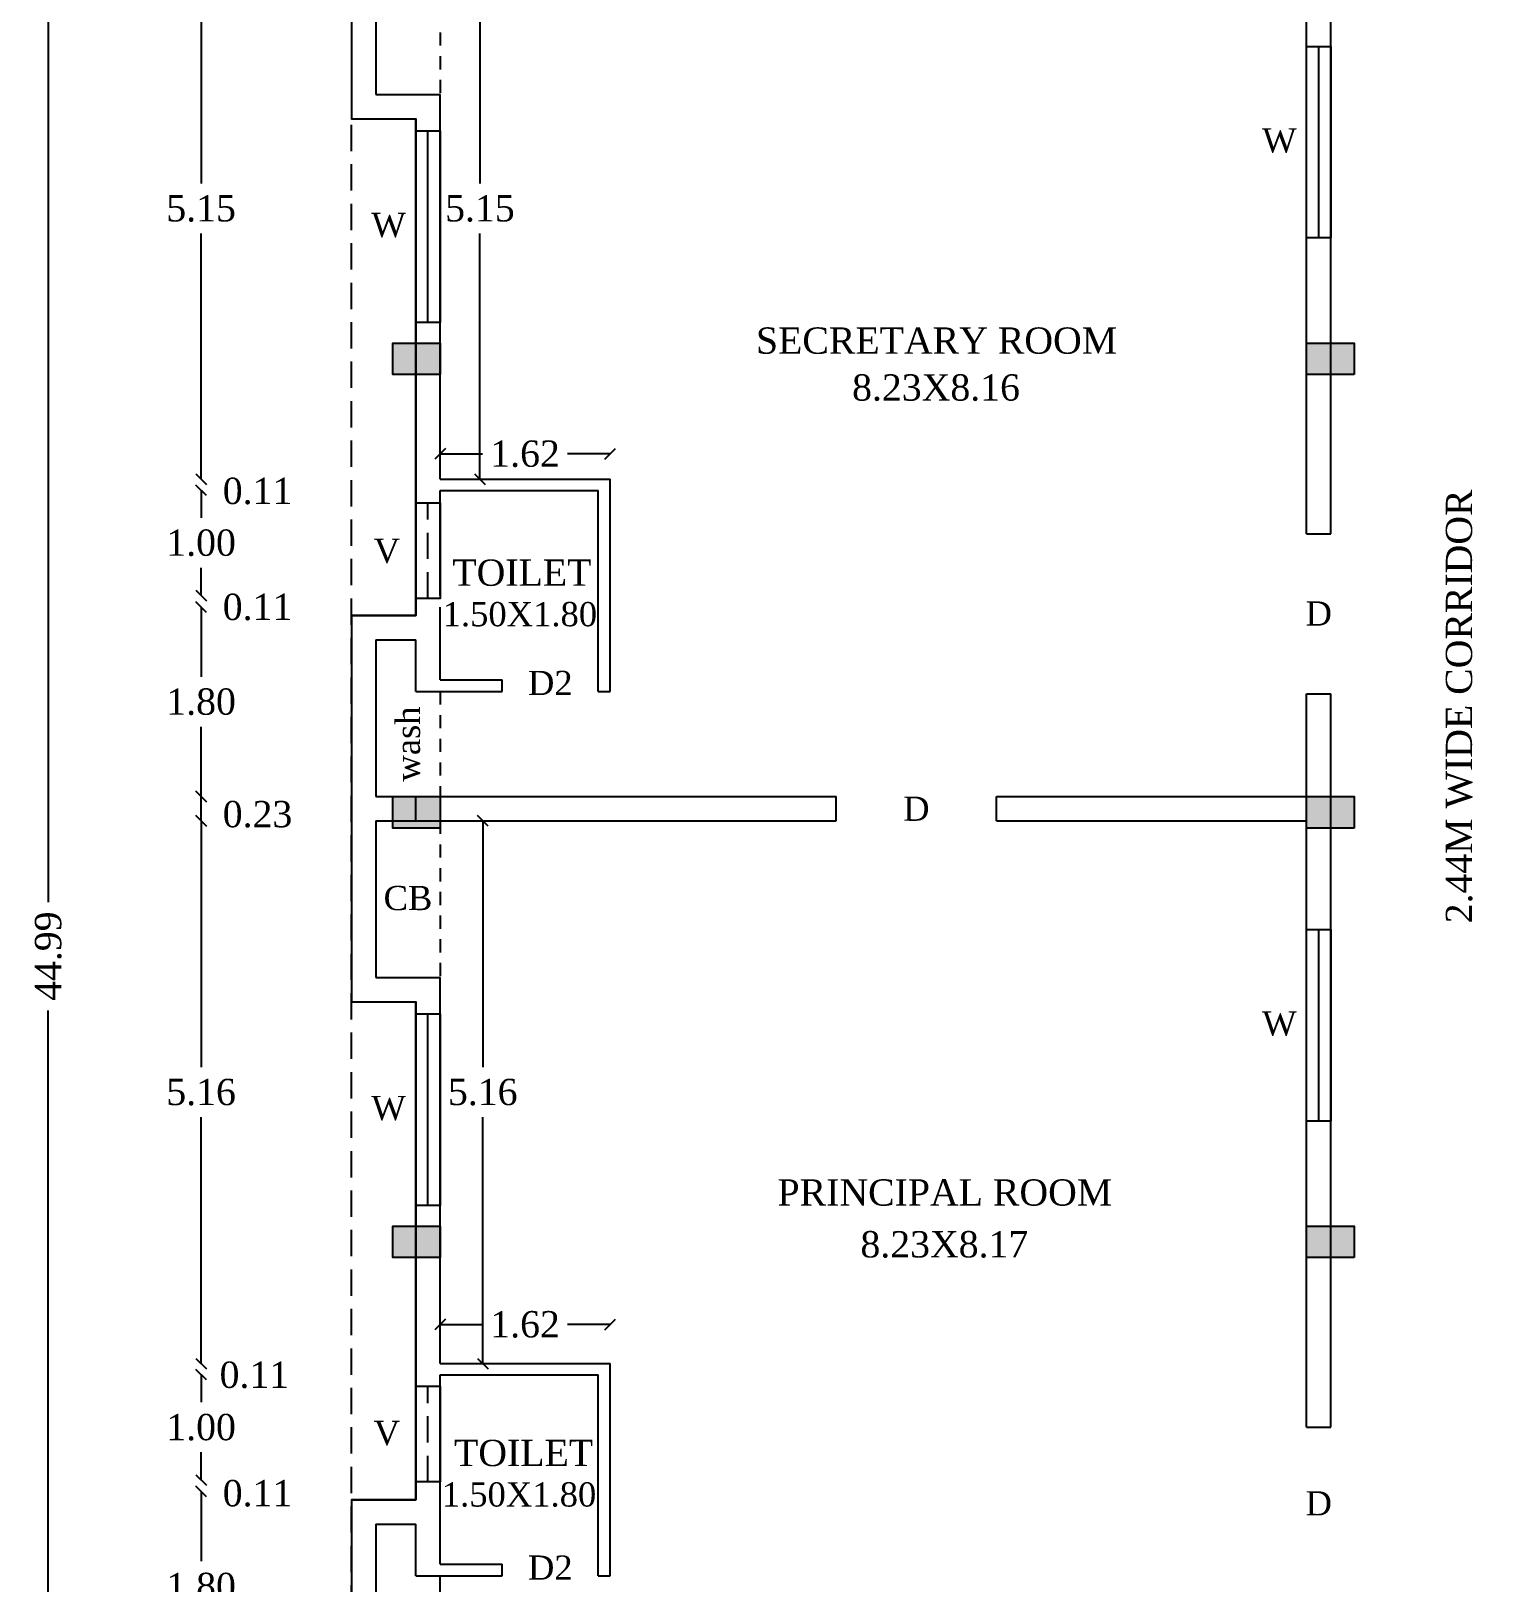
# Model space of a CAD drawing. Header units: metres. Extents: x -53 to 471, y -924 to -843.
# Drawn here: x -52.44 to -38.44, y -902.84 to -888.1 of the extents above; entities that cross this region are included whole.
import ezdxf
from ezdxf.enums import TextEntityAlignment as Align

# ---------------------------------------------------------------- set-up
doc = ezdxf.new("R2010")
doc.units = ezdxf.units.M
doc.header["$MEASUREMENT"] = 0
doc.header["$PDMODE"] = 3
doc.linetypes.add('HIDDEN', pattern=[0.375, 0.25, -0.125])
doc.layers.get('DEFPOINTS').update_dxf_attribs({"lineweight": 5})
doc.layers.add('BLK_1_FLR_0_BLT_UP_AREA_EXISTING', color=27, linetype='Continuous')
doc.styles.add('Isa-', font='times.ttf')
doc.styles.add('STYLE2', font='times.ttf')
doc.dimstyles.new('Copy of ISO-25', dxfattribs={"dimscale": 0, "dimtxt": 0.23, "dimasz": 0.1, "dimexe": 1.25, "dimexo": 0.625, "dimgap": 0.11, "dimtad": 0, "dimtih": 1, "dimtoh": 1, "dimzin": 1, "dimdsep": 46, "dimtxsty": 'STYLE2', "dimblk": 'OBLIQUE', "dimcen": 0, "dimse1": 1, "dimse2": 1, "dimclrd": 1, "dimclrt": 3, "dimadec": 0, "dimazin": 2, "dimtfac": 1, "dimtix": 1, "dimtofl": 0, "dimtmove": 0, "dimatfit": 3, "dimfxl": 0, "dimtolj": 1, "dimarcsym": 0})

# ---------------------------------------------------------------- blocks, each defined once
blk = doc.blocks.new('_Oblique')
at = {"color": 0, "linetype": 'ByBlock', "lineweight": -2}
blk.add_line((-0.5, -0.5), (0.5, 0.5), dxfattribs=at)
blk = doc.blocks.new('*D275')
at = {"color": 1, "lineweight": -2}
for p, q in [((-50.826, -901.976), (-50.826, -902.638)), ((-50.826, -903.776), (-50.826, -903.113))]:
    blk.add_line(p, q, dxfattribs=at)
at = {"layer": 'DEFPOINTS', "color": 0}
for p in [(-50.826, -901.976), (-48.556, -901.976), (-48.556, -903.776)]:
    blk.add_point(p, dxfattribs=at)
at = {"color": 1, "lineweight": -2, "xscale": 0.1, "yscale": 0.1, "zscale": 0.1}
for p, rotation in [((-50.826, -901.976), 90), ((-50.826, -903.776), 270)]:
    blk.add_blockref('_Oblique', p, dxfattribs=dict(at, rotation=rotation))
at = {"color": 3, "lineweight": 25, "insert": (-50.826, -902.876), "char_height": 0.25, "attachment_point": 5, "style": 'STYLE2'}
blk.add_mtext('\\A1;1.80', dxfattribs=at)
blk = doc.blocks.new('*D78')
at = {"color": 1, "lineweight": -2}
for p, q in [((-50.826, -901.866), (-50.826, -901.766)), ((-50.826, -901.976), (-50.826, -902.076))]:
    blk.add_line(p, q, dxfattribs=at)
at = {"layer": 'DEFPOINTS', "color": 0}
for p in [(-50.826, -901.866), (-48.556, -901.866), (-48.556, -901.976)]:
    blk.add_point(p, dxfattribs=at)
at = {"color": 1, "lineweight": -2, "xscale": 0.1, "yscale": 0.1, "zscale": 0.1}
for p, rotation in [((-50.826, -901.866), 270), ((-50.826, -901.976), 90)]:
    blk.add_blockref('_Oblique', p, dxfattribs=dict(at, rotation=rotation))
at = {"color": 3, "lineweight": 25, "insert": (-50.29, -901.994), "char_height": 0.25, "attachment_point": 5, "style": 'STYLE2'}
blk.add_mtext('\\A1;0.11', dxfattribs=at)
blk = doc.blocks.new('*D276')
at = {"color": 1, "lineweight": -2}
for p, q in [((-50.826, -900.866), (-50.826, -901.128)), ((-50.826, -901.866), (-50.826, -901.603))]:
    blk.add_line(p, q, dxfattribs=at)
at = {"layer": 'DEFPOINTS', "color": 0}
for p in [(-50.826, -900.866), (-48.556, -900.866), (-48.556, -901.866)]:
    blk.add_point(p, dxfattribs=at)
at = {"color": 1, "lineweight": -2, "xscale": 0.1, "yscale": 0.1, "zscale": 0.1}
for p, rotation in [((-50.826, -900.866), 90), ((-50.826, -901.866), 270)]:
    blk.add_blockref('_Oblique', p, dxfattribs=dict(at, rotation=rotation))
at = {"color": 3, "lineweight": 25, "insert": (-50.826, -901.366), "char_height": 0.25, "attachment_point": 5, "style": 'STYLE2'}
blk.add_mtext('\\A1;1.00', dxfattribs=at)
blk = doc.blocks.new('*D277')
at = {"color": 1, "lineweight": -2}
for p, q in [((-50.826, -900.761), (-50.826, -900.661)), ((-50.826, -900.866), (-50.826, -900.966))]:
    blk.add_line(p, q, dxfattribs=at)
at = {"layer": 'DEFPOINTS', "color": 0}
for p in [(-50.826, -900.761), (-48.556, -900.761), (-48.556, -900.866)]:
    blk.add_point(p, dxfattribs=at)
at = {"color": 1, "lineweight": -2, "xscale": 0.1, "yscale": 0.1, "zscale": 0.1}
for p, rotation in [((-50.826, -900.761), 270), ((-50.826, -900.866), 90)]:
    blk.add_blockref('_Oblique', p, dxfattribs=dict(at, rotation=rotation))
at = {"color": 3, "lineweight": 25, "insert": (-50.32, -900.869), "char_height": 0.25, "attachment_point": 5, "style": 'STYLE2'}
blk.add_mtext('\\A1;0.11', dxfattribs=at)
blk = doc.blocks.new('*D278')
at = {"color": 1, "lineweight": -2}
for p, q in [((-50.826, -895.603), (-50.826, -897.944)), ((-50.826, -900.761), (-50.826, -898.419))]:
    blk.add_line(p, q, dxfattribs=at)
at = {"layer": 'DEFPOINTS', "color": 0}
for p in [(-50.826, -895.603), (-48.556, -895.603), (-48.556, -900.761)]:
    blk.add_point(p, dxfattribs=at)
at = {"color": 1, "lineweight": -2, "xscale": 0.1, "yscale": 0.1, "zscale": 0.1}
for p, rotation in [((-50.826, -895.603), 90), ((-50.826, -900.761), 270)]:
    blk.add_blockref('_Oblique', p, dxfattribs=dict(at, rotation=rotation))
at = {"color": 3, "lineweight": 25, "insert": (-50.826, -898.182), "char_height": 0.25, "attachment_point": 5, "style": 'STYLE2'}
blk.add_mtext('\\A1;5.16', dxfattribs=at)
blk = doc.blocks.new('*D279')
at = {"color": 1, "lineweight": -2}
blk.add_line((-50.826, -895.603), (-50.826, -895.373), dxfattribs=at)
at = {"layer": 'DEFPOINTS', "color": 0}
for p in [(-50.826, -895.373), (-48.556, -895.373), (-48.556, -895.603)]:
    blk.add_point(p, dxfattribs=at)
at = {"color": 1, "lineweight": -2, "xscale": 0.1, "yscale": 0.1, "zscale": 0.1}
for p, rotation in [((-50.826, -895.373), 90), ((-50.826, -895.603), 270)]:
    blk.add_blockref('_Oblique', p, dxfattribs=dict(at, rotation=rotation))
at = {"color": 3, "lineweight": 25, "insert": (-50.29, -895.542), "char_height": 0.25, "attachment_point": 5, "style": 'STYLE2'}
blk.add_mtext('\\A1;0.23', dxfattribs=at)
blk = doc.blocks.new('*D280')
at = {"color": 1, "lineweight": -2}
for p, q in [((-50.826, -893.573), (-50.826, -894.236)), ((-50.826, -895.373), (-50.826, -894.711))]:
    blk.add_line(p, q, dxfattribs=at)
at = {"layer": 'DEFPOINTS', "color": 0}
for p in [(-50.826, -893.573), (-48.556, -893.573), (-48.556, -895.373)]:
    blk.add_point(p, dxfattribs=at)
at = {"color": 1, "lineweight": -2, "xscale": 0.1, "yscale": 0.1, "zscale": 0.1}
for p, rotation in [((-50.826, -893.573), 90), ((-50.826, -895.373), 270)]:
    blk.add_blockref('_Oblique', p, dxfattribs=dict(at, rotation=rotation))
at = {"color": 3, "lineweight": 25, "insert": (-50.826, -894.473), "char_height": 0.25, "attachment_point": 5, "style": 'STYLE2'}
blk.add_mtext('\\A1;1.80', dxfattribs=at)
blk = doc.blocks.new('*D79')
at = {"color": 1, "lineweight": -2}
for p, q in [((-50.826, -893.463), (-50.826, -893.363)), ((-50.826, -893.573), (-50.826, -893.673))]:
    blk.add_line(p, q, dxfattribs=at)
at = {"layer": 'DEFPOINTS', "color": 0}
for p in [(-50.826, -893.463), (-48.556, -893.463), (-48.556, -893.573)]:
    blk.add_point(p, dxfattribs=at)
at = {"color": 1, "lineweight": -2, "xscale": 0.1, "yscale": 0.1, "zscale": 0.1}
for p, rotation in [((-50.826, -893.463), 270), ((-50.826, -893.573), 90)]:
    blk.add_blockref('_Oblique', p, dxfattribs=dict(at, rotation=rotation))
at = {"color": 3, "lineweight": 25, "insert": (-50.29, -893.573), "char_height": 0.25, "attachment_point": 5, "style": 'STYLE2'}
blk.add_mtext('\\A1;0.11', dxfattribs=at)
blk = doc.blocks.new('*D281')
at = {"color": 1, "lineweight": -2}
for p, q in [((-50.826, -892.463), (-50.826, -892.726)), ((-50.826, -893.463), (-50.826, -893.201))]:
    blk.add_line(p, q, dxfattribs=at)
at = {"layer": 'DEFPOINTS', "color": 0}
for p in [(-50.826, -892.463), (-48.556, -892.463), (-48.556, -893.463)]:
    blk.add_point(p, dxfattribs=at)
at = {"color": 1, "lineweight": -2, "xscale": 0.1, "yscale": 0.1, "zscale": 0.1}
for p, rotation in [((-50.826, -892.463), 90), ((-50.826, -893.463), 270)]:
    blk.add_blockref('_Oblique', p, dxfattribs=dict(at, rotation=rotation))
at = {"color": 3, "lineweight": 25, "insert": (-50.826, -892.963), "char_height": 0.25, "attachment_point": 5, "style": 'STYLE2'}
blk.add_mtext('\\A1;1.00', dxfattribs=at)
blk = doc.blocks.new('*D282')
at = {"color": 1, "lineweight": -2}
for p, q in [((-50.826, -892.358), (-50.826, -892.258)), ((-50.826, -892.463), (-50.826, -892.563))]:
    blk.add_line(p, q, dxfattribs=at)
at = {"layer": 'DEFPOINTS', "color": 0}
for p in [(-50.826, -892.358), (-48.556, -892.358), (-48.556, -892.463)]:
    blk.add_point(p, dxfattribs=at)
at = {"color": 1, "lineweight": -2, "xscale": 0.1, "yscale": 0.1, "zscale": 0.1}
for p, rotation in [((-50.826, -892.358), 270), ((-50.826, -892.463), 90)]:
    blk.add_blockref('_Oblique', p, dxfattribs=dict(at, rotation=rotation))
at = {"color": 3, "lineweight": 25, "insert": (-50.29, -892.471), "char_height": 0.25, "attachment_point": 5, "style": 'STYLE2'}
blk.add_mtext('\\A1;0.11', dxfattribs=at)
blk = doc.blocks.new('*D283')
at = {"color": 1, "lineweight": -2}
for p, q in [((-50.826, -887.213), (-50.826, -889.548)), ((-50.826, -892.358), (-50.826, -890.023))]:
    blk.add_line(p, q, dxfattribs=at)
at = {"layer": 'DEFPOINTS', "color": 0}
for p in [(-50.826, -887.213), (-48.556, -887.213), (-48.556, -892.358)]:
    blk.add_point(p, dxfattribs=at)
at = {"color": 1, "lineweight": -2, "xscale": 0.1, "yscale": 0.1, "zscale": 0.1}
for p, rotation in [((-50.826, -887.213), 90), ((-50.826, -892.358), 270)]:
    blk.add_blockref('_Oblique', p, dxfattribs=dict(at, rotation=rotation))
at = {"color": 3, "lineweight": 25, "insert": (-50.826, -889.786), "char_height": 0.25, "attachment_point": 5, "style": 'STYLE2'}
blk.add_mtext('\\A1;5.15', dxfattribs=at)
blk = doc.blocks.new('*D350')
at = {"color": 1, "lineweight": -2}
for p, q in [((-48.556, -900.389), (-48.152, -900.389)), ((-46.941, -900.389), (-47.345, -900.389))]:
    blk.add_line(p, q, dxfattribs=at)
at = {"layer": 'DEFPOINTS', "color": 0}
for p in [(-48.556, -900.389), (-48.556, -900.761), (-46.941, -900.761)]:
    blk.add_point(p, dxfattribs=at)
at = {"color": 1, "lineweight": -2, "xscale": 0.1, "yscale": 0.1, "zscale": 0.1, "rotation": 180}
blk.add_blockref('_Oblique', (-48.556, -900.389), dxfattribs=at)
at = {"color": 1, "lineweight": -2, "xscale": 0.1, "yscale": 0.1, "zscale": 0.1}
blk.add_blockref('_Oblique', (-46.941, -900.389), dxfattribs=at)
at = {"color": 3, "lineweight": 25, "insert": (-47.749, -900.389), "char_height": 0.25, "attachment_point": 5, "style": 'STYLE2'}
blk.add_mtext('\\A1;1.62', dxfattribs=at)
blk = doc.blocks.new('*D351')
at = {"color": 1, "lineweight": -2}
for p, q in [((-48.151, -895.603), (-48.151, -897.944)), ((-48.151, -900.761), (-48.151, -898.419))]:
    blk.add_line(p, q, dxfattribs=at)
at = {"layer": 'DEFPOINTS', "color": 0}
for p in [(-48.556, -895.603), (-48.151, -895.603), (-48.556, -900.761)]:
    blk.add_point(p, dxfattribs=at)
at = {"color": 1, "lineweight": -2, "xscale": 0.1, "yscale": 0.1, "zscale": 0.1}
for p, rotation in [((-48.151, -895.603), 90), ((-48.151, -900.761), 270)]:
    blk.add_blockref('_Oblique', p, dxfattribs=dict(at, rotation=rotation))
at = {"color": 3, "lineweight": 25, "insert": (-48.151, -898.182), "char_height": 0.25, "attachment_point": 5, "style": 'STYLE2'}
blk.add_mtext('\\A1;5.16', dxfattribs=at)
blk = doc.blocks.new('*D352')
at = {"color": 1, "lineweight": -2}
for p, q in [((-48.178, -887.213), (-48.178, -889.548)), ((-48.178, -892.358), (-48.178, -890.023))]:
    blk.add_line(p, q, dxfattribs=at)
at = {"layer": 'DEFPOINTS', "color": 0}
for p in [(-48.556, -887.213), (-48.178, -887.213), (-48.556, -892.358)]:
    blk.add_point(p, dxfattribs=at)
at = {"color": 1, "lineweight": -2, "xscale": 0.1, "yscale": 0.1, "zscale": 0.1}
for p, rotation in [((-48.178, -887.213), 90), ((-48.178, -892.358), 270)]:
    blk.add_blockref('_Oblique', p, dxfattribs=dict(at, rotation=rotation))
at = {"color": 3, "lineweight": 25, "insert": (-48.178, -889.786), "char_height": 0.25, "attachment_point": 5, "style": 'STYLE2'}
blk.add_mtext('\\A1;5.15', dxfattribs=at)
blk = doc.blocks.new('*D353')
at = {"color": 1, "lineweight": -2}
for p, q in [((-48.556, -892.117), (-48.152, -892.117)), ((-46.941, -892.117), (-47.345, -892.117))]:
    blk.add_line(p, q, dxfattribs=at)
at = {"layer": 'DEFPOINTS', "color": 0}
for p in [(-46.941, -892.117), (-48.556, -892.358), (-46.941, -892.358)]:
    blk.add_point(p, dxfattribs=at)
at = {"color": 1, "lineweight": -2, "xscale": 0.1, "yscale": 0.1, "zscale": 0.1, "rotation": 180}
blk.add_blockref('_Oblique', (-48.556, -892.117), dxfattribs=at)
at = {"color": 1, "lineweight": -2, "xscale": 0.1, "yscale": 0.1, "zscale": 0.1}
blk.add_blockref('_Oblique', (-46.941, -892.117), dxfattribs=at)
at = {"color": 3, "lineweight": 25, "insert": (-47.749, -892.117), "char_height": 0.25, "attachment_point": 5, "style": 'STYLE2'}
blk.add_mtext('\\A1;1.62', dxfattribs=at)
blk = doc.blocks.new('*D385')
at = {"color": 1, "lineweight": -2}
for p, q in [((-52.277, -874.393), (-52.277, -896.375)), ((-52.277, -919.386), (-52.277, -897.404))]:
    blk.add_line(p, q, dxfattribs=at)
at = {"layer": 'DEFPOINTS', "color": 0}
for p in [(-52.277, -874.393), (-43.376, -874.393), (-30.946, -919.386)]:
    blk.add_point(p, dxfattribs=at)
at = {"color": 1, "lineweight": -2, "xscale": 0.1, "yscale": 0.1, "zscale": 0.1}
for p, rotation in [((-52.277, -874.393), 90), ((-52.277, -919.386), 270)]:
    blk.add_blockref('_Oblique', p, dxfattribs=dict(at, rotation=rotation))
at = {"color": 3, "lineweight": 25, "insert": (-52.277, -896.889), "char_height": 0.25, "attachment_point": 5, "rotation": 90, "style": 'STYLE2'}
blk.add_mtext('\\A1;44.99', dxfattribs=at)
blk = doc.blocks.new('FF COLUMN')
for color, points in [(5, [(-5.18, -16.97), (-5.63, -16.97), (-5.63, -16.67), (-5.18, -16.67)]), (6, [(3.5, -16.97), (3.05, -16.97), (3.05, -16.67), (3.5, -16.67)]), (5, [(-5.18, -21.28), (-5.63, -21.28), (-5.63, -20.98), (-5.18, -20.98)]), (6, [(3.5, -21.28), (3.05, -21.28), (3.05, -20.98), (3.5, -20.98)]), (5, [(-5.18, -25.36), (-5.63, -25.36), (-5.63, -25.06), (-5.18, -25.06)]), (6, [(3.5, -25.36), (3.05, -25.36), (3.05, -25.06), (3.5, -25.06)])]:
    blk.add_hatch(color=color).paths.add_polyline_path(points)
at = {"color": 5}
for points in [[(-5.18, -16.97), (-5.63, -16.97), (-5.63, -16.67), (-5.18, -16.67)], [(-5.18, -21.28), (-5.63, -21.28), (-5.63, -20.98), (-5.18, -20.98)], [(-5.18, -25.36), (-5.63, -25.36), (-5.63, -25.06), (-5.18, -25.06)]]:
    blk.add_lwpolyline(points, close=True, dxfattribs=at)
at = {"color": 6}
for points in [[(3.5, -16.97), (3.05, -16.97), (3.05, -16.67), (3.5, -16.67)], [(3.5, -21.28), (3.05, -21.28), (3.05, -20.98), (3.5, -20.98)], [(3.5, -25.36), (3.05, -25.36), (3.05, -25.06), (3.5, -25.06)]]:
    blk.add_lwpolyline(points, close=True, dxfattribs=at)

msp = doc.modelspace()

# ---------------------------------------------------------------- linework, layer by layer
at = {"lineweight": -3}
for p, q in [((-49.39611, -886.98321), (-49.39611, -888.93321)), ((-49.16611, -887.21321), (-49.16611, -888.70321)), ((-40.32611, -892.87536), (-40.32611, -887.24321)), ((-40.09611, -892.87536), (-40.09611, -887.24321)), ((-49.16611, -888.70321), (-48.55611, -888.70321)), ((-48.55611, -892.35821), (-48.55611, -888.70321)), ((-49.39611, -888.93321), (-48.78611, -888.93321)), ((-48.78611, -893.65321), (-48.78611, -888.93321)), ((-48.55611, -892.35821), (-46.94111, -892.35821)), ((-46.94111, -894.37321), (-46.94111, -892.35821)), ((-48.55611, -893.46321), (-48.55611, -892.46321)), ((-48.55611, -893.46321), (-48.55611, -892.46321)), ((-48.55611, -892.46321), (-47.05611, -892.46321)), ((-47.05611, -894.37321), (-47.05611, -892.46321)), ((-40.32611, -892.87536), (-40.09611, -892.87536)), ((-49.39611, -893.65321), (-49.39611, -895.60321)), ((-49.39611, -893.65321), (-48.78611, -893.65321)), ((-48.55611, -894.26321), (-48.55611, -893.57321)), ((-48.55611, -894.26321), (-48.55611, -893.57321)), ((-49.16611, -893.88321), (-49.16611, -895.37321)), ((-49.16611, -893.88321), (-48.78611, -893.88321)), ((-48.78611, -894.37321), (-48.78611, -893.88321)), ((-48.55611, -894.26321), (-47.96611, -894.26321)), ((-47.96611, -894.37321), (-47.96611, -894.26321)), ((-48.78611, -894.37321), (-47.96611, -894.37321)), ((-47.05611, -894.37321), (-46.94111, -894.37321)), ((-40.32611, -901.36454), (-40.32611, -894.39536)), ((-40.32611, -894.39536), (-40.09611, -894.39536)), ((-40.09611, -901.36454), (-40.09611, -894.39536)), ((-49.39611, -895.37321), (-49.39611, -897.32321)), ((-49.16611, -895.37321), (-47.05611, -895.37321)), ((-48.78611, -895.60321), (-48.78611, -895.37321)), ((-47.05611, -895.37321), (-44.79312, -895.37321)), ((-44.79312, -895.60321), (-44.79312, -895.37321)), ((-43.27312, -895.37321), (-40.32611, -895.37321)), ((-43.27312, -895.60321), (-43.27312, -895.37321)), ((-49.16611, -895.60321), (-44.79312, -895.60321)), ((-49.16611, -895.60321), (-49.16611, -897.09321)), ((-43.27312, -895.60321), (-40.32611, -895.60321)), ((-49.16611, -897.09321), (-48.55611, -897.09321)), ((-48.55611, -900.76055), (-48.55611, -897.09321)), ((-48.55611, -900.76055), (-48.55611, -897.09321)), ((-49.39611, -897.32321), (-48.78611, -897.32321)), ((-48.78611, -902.05555), (-48.78611, -897.32321)), ((-48.55611, -900.76055), (-46.94111, -900.76055)), ((-46.94111, -902.77555), (-46.94111, -900.76055)), ((-48.55611, -902.66555), (-48.55611, -900.86555)), ((-48.55611, -900.86555), (-47.05611, -900.86555)), ((-47.05611, -902.77555), (-47.05611, -900.86555)), ((-40.32611, -901.36454), (-40.09611, -901.36454)), ((-49.39611, -902.05555), (-49.39611, -904.00555)), ((-49.39611, -902.05555), (-48.78611, -902.05555)), ((-48.55611, -902.66555), (-48.55611, -901.97555)), ((-49.16611, -902.28555), (-49.16611, -903.77555)), ((-49.16611, -902.28555), (-48.78611, -902.28555)), ((-48.78611, -902.77555), (-48.78611, -902.28555)), ((-48.55611, -902.66555), (-47.96611, -902.66555)), ((-47.96611, -902.77555), (-47.96611, -902.66555)), ((-48.78611, -902.77555), (-47.96611, -902.77555)), ((-48.55611, -903.77555), (-48.55611, -902.77555)), ((-48.55611, -903.77555), (-48.55611, -902.77555)), ((-47.05611, -902.77555), (-46.94111, -902.77555))]:
    msp.add_line(p, q, dxfattribs=at)
at = {"color": 41, "linetype": 'HIDDEN', "lineweight": -3, "ltscale": 0.5}
for p, q in [((-48.55611, -887.21321), (-48.55611, -888.70321)), ((-48.55611, -894.37321), (-48.55611, -895.37321)), ((-48.55611, -895.60321), (-48.55611, -897.09321))]:
    msp.add_line(p, q, dxfattribs=at)
at = {"color": 1, "lineweight": -3}
for p, q in [((-40.21111, -890.06571), (-40.21111, -888.24571)), ((-48.67111, -890.86821), (-48.67111, -889.04821)), ((-40.21111, -898.45571), (-40.21111, -896.63571)), ((-48.67111, -899.25821), (-48.67111, -897.43821))]:
    msp.add_line(p, q, dxfattribs=at)
at = {"color": 1, "linetype": 'HIDDEN', "lineweight": -3}
for p, q in [((-49.39611, -912.11555), (-49.39611, -888.93321)), ((-48.67111, -893.49053), (-48.67111, -892.58053)), ((-48.67111, -901.88505), (-48.67111, -900.97505))]:
    msp.add_line(p, q, dxfattribs=at)
at = {"color": 2, "lineweight": -3}
for points in [[(-40.32611, -888.24571), (-40.09611, -888.24571), (-40.09611, -890.06571), (-40.32611, -890.06571)], [(-48.78611, -889.04821), (-48.55611, -889.04821), (-48.55611, -890.86821), (-48.78611, -890.86821)], [(-48.55611, -892.58053), (-48.55611, -893.49053), (-48.78611, -893.49053), (-48.78611, -892.58053)], [(-40.32611, -896.63571), (-40.09611, -896.63571), (-40.09611, -898.45571), (-40.32611, -898.45571)], [(-48.78611, -897.43821), (-48.55611, -897.43821), (-48.55611, -899.25821), (-48.78611, -899.25821)], [(-48.55611, -900.97505), (-48.55611, -901.88505), (-48.78611, -901.88505), (-48.78611, -900.97505)]]:
    msp.add_lwpolyline(points, close=True, dxfattribs=at)
at = {"layer": 'BLK_1_FLR_0_BLT_UP_AREA_EXISTING', "color": 27}
msp.add_lwpolyline([(-49.39611, -886.98321), (-49.39611, -888.93321), (-48.78611, -888.93321), (-48.78611, -893.65321), (-49.39611, -893.65321), (-49.39611, -897.32321), (-48.78611, -897.32321), (-48.78611, -902.05555), (-49.39611, -902.05555), (-49.39611, -905.72555)], dxfattribs=at)

# ---------------------------------------------------------------- block references
msp.add_blockref('FF COLUMN', (-43.37611, -874.39336))

# ---------------------------------------------------------------- texts
at = {"color": 4, "lineweight": -3, "style": 'Isa-'}
for s, p in [('W', (-40.58499, -889.25391)), ('W', (-49.04499, -890.05641)), ('V', (-49.06144, -893.15236)), ('D', (-40.21111, -893.74826)), ('D2', (-47.50931, -894.40817)), ('D', (-44.03312, -895.60321)), ('W', (-40.58499, -897.64391)), ('W', (-49.04499, -898.44641)), ('V', (-49.06144, -901.53395)), ('D', (-40.21111, -902.20275)), ('D2', (-47.50931, -902.81336))]:
    msp.add_text(s, height=0.23, dxfattribs=at).set_placement(p, align=Align.CENTER)
at = {"lineweight": -3, "style": 'Isa-'}
for s, p in [('SECRETARY ROOM', (-43.8413, -891.16523)), ('8.23X8.16', (-43.84604, -891.61087)), ('TOILET', (-47.77922, -893.37027)), ('PRINCIPAL ROOM', (-43.7622, -899.25937)), ('8.23X8.17', (-43.76694, -899.7516)), ('TOILET', (-47.76319, -901.73418))]:
    msp.add_text(s, height=0.25, dxfattribs=at).set_placement(p, align=Align.CENTER)
msp.add_text('2.44M WIDE CORRIDOR', height=0.25, rotation=90, dxfattribs=at).set_placement((-38.75473, -894.51588), align=Align.CENTER)
at = {"color": 6, "lineweight": -3, "style": 'Isa-'}
for p in [(-47.79839, -893.75466), (-47.80646, -902.11858)]:
    msp.add_text('1.50X1.80', height=0.23, dxfattribs=at).set_placement(p, align=Align.CENTER)
at = {"color": 4, "lineweight": -3, "style": 'Isa-'}
for s, rotation, p in [('wash', 90, (-48.74711, -894.87329)), ('CB', 360, (-48.86139, -896.45166))]:
    msp.add_text(s, height=0.23, rotation=rotation, dxfattribs=at).set_placement(p, align=Align.CENTER)

# ---------------------------------------------------------------- dimensions: what is measured, and where the dimension line sits
at = {"lineweight": 25}
dim = msp.add_linear_dim(base=(-52.27701, -874.39336), p1=(-30.94611, -919.38555), p2=(-43.37611, -874.39336), angle=90, dimstyle='Copy of ISO-25', override={"dimscale": 1, "dimtxt": 0.25}, dxfattribs=at)
dim.commit()
dim.dimension.update_dxf_attribs({"geometry": '*D385', "text_midpoint": (-52.27701, -896.88946), "text_rotation": 90})
for base, p1, p2, override, picture, middle in [((-50.8264707859, -887.2132068828), (-48.5561055916, -892.3582068828), (-48.5561055916, -887.2132068828), {"dimscale": 1, "dimtxt": 0.25, "dimtmove": 1}, '*D283', (-50.8264707859, -889.7857068828)), ((-48.1775669707, -887.2132068828), (-48.5561055916, -892.3582068828), (-48.5561055916, -887.2132068828), {"dimscale": 1, "dimtxt": 0.25}, '*D352', (-48.1775669707, -889.7857068828)), ((-50.82647, -892.46321), (-48.55611, -893.46321), (-48.55611, -892.46321), {"dimscale": 1, "dimtxt": 0.25, "dimtmove": 1}, '*D281', (-50.82647, -892.96321)), ((-50.82647, -893.57321), (-48.55611, -895.37321), (-48.55611, -893.57321), {"dimscale": 1, "dimtxt": 0.25, "dimtmove": 1}, '*D280', (-50.82647, -894.47321)), ((-50.82647, -895.60321), (-48.55611, -900.76055), (-48.55611, -895.60321), {"dimscale": 1, "dimtxt": 0.25, "dimtmove": 1}, '*D278', (-50.82647, -898.18188)), ((-48.15051, -895.60321), (-48.55611, -900.76055), (-48.55611, -895.60321), {"dimscale": 1, "dimtxt": 0.25}, '*D351', (-48.15051, -898.18188)), ((-50.82647, -900.86555), (-48.55611, -901.86555), (-48.55611, -900.86555), {"dimscale": 1, "dimtxt": 0.25, "dimtmove": 1}, '*D276', (-50.82647, -901.36555)), ((-50.82647, -901.97555), (-48.55611, -903.77555), (-48.55611, -901.97555), {"dimscale": 1, "dimtxt": 0.25, "dimtmove": 1}, '*D275', (-50.82647, -902.87555))]:
    dim = msp.add_linear_dim(base=base, p1=p1, p2=p2, angle=90, dimstyle='Copy of ISO-25', override=override, dxfattribs=at)
    dim.commit()
    dim.dimension.update_dxf_attribs({"geometry": picture, "text_midpoint": middle})
for base, p1, p2, picture, middle in [((-46.9411055916, -892.1172401986), (-48.5561055916, -892.3582068828), (-46.9411055916, -892.3582068828), '*D353', (-47.7486055916, -892.1172401986)), ((-48.5561055916, -900.3894734736), (-46.9411055916, -900.7605476746), (-48.5561055916, -900.7605476746), '*D350', (-47.7486055916, -900.3894734736))]:
    dim = msp.add_linear_dim(base=base, p1=p1, p2=p2, dimstyle='Copy of ISO-25', override={"dimscale": 1, "dimtxt": 0.25}, dxfattribs=at)
    dim.commit()
    dim.dimension.update_dxf_attribs({"geometry": picture, "text_midpoint": middle})
for base, p1, p2, picture, middle in [((-50.8264707859, -892.3582068828), (-48.5561055916, -892.4632068828), (-48.5561055916, -892.3582068828), '*D282', (-50.2896618876, -892.4710005468)), ((-50.82647, -893.46321), (-48.55611, -893.57321), (-48.55611, -893.46321), '*D79', (-50.28966, -893.57332)), ((-50.82647, -895.37321), (-48.55611, -895.60321), (-48.55611, -895.37321), '*D279', (-50.28966, -895.54229)), ((-50.8264707859, -900.7605476746), (-48.5561055916, -900.8655476746), (-48.5561055916, -900.7605476746), '*D277', (-50.3196860123, -900.8685659932)), ((-50.82647, -901.86555), (-48.55611, -901.97555), (-48.55611, -901.86555), '*D78', (-50.28966, -901.99445))]:
    dim = msp.add_linear_dim(base=base, p1=p1, p2=p2, angle=90, dimstyle='Copy of ISO-25', override={"dimscale": 1, "dimtxt": 0.25, "dimtmove": 2}, dxfattribs=at)
    dim.commit()
    dim.dimension.update_dxf_attribs({"geometry": picture, "text_midpoint": middle, "dimtype": 160})

doc.saveas('drawing.dxf')
